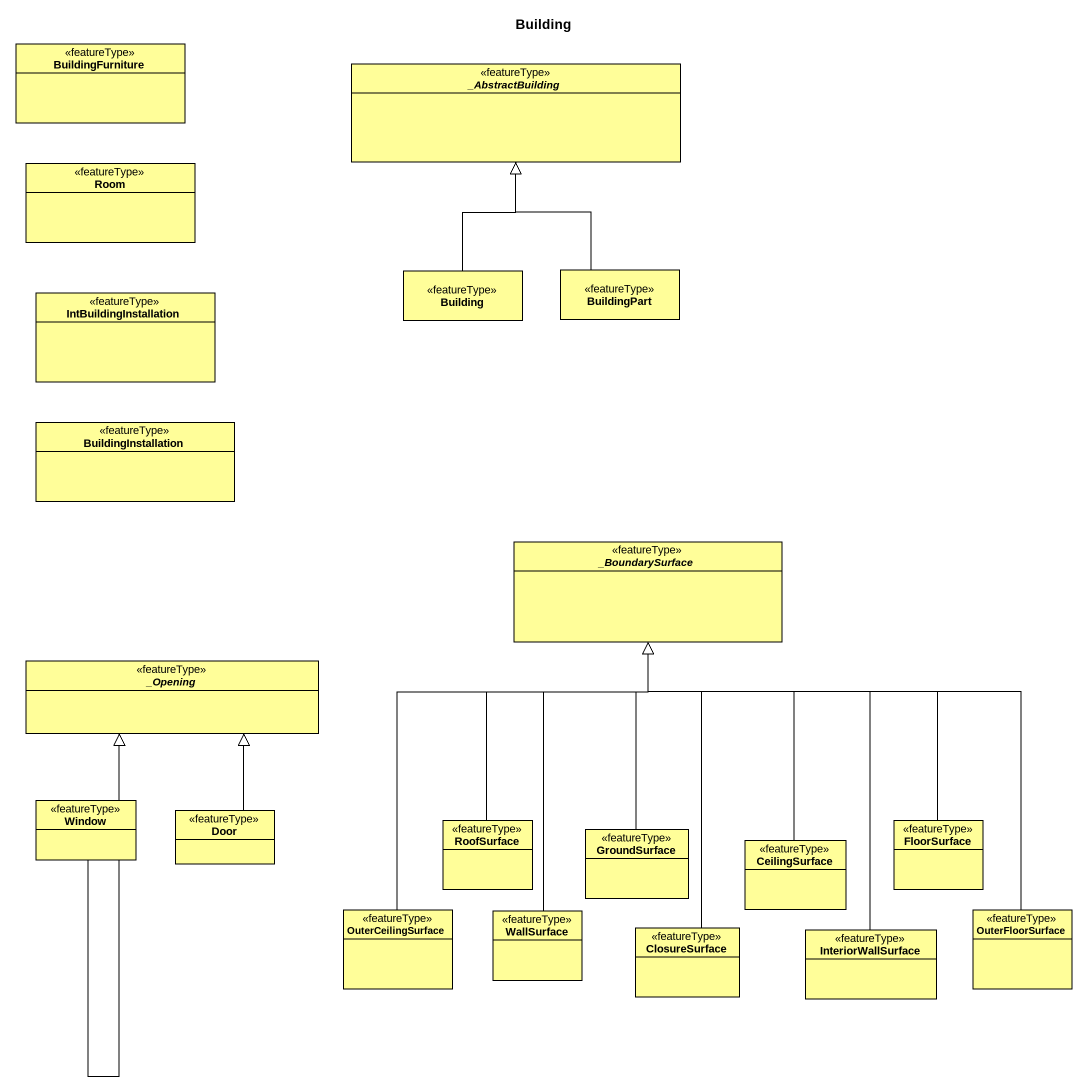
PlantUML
@startuml
title Building
hide circle
hide empty members
class BuildingFurniture <<featureType>> #FFFE99
abstract class "_AbstractBuilding" as AbstractBuilding <<featureType>> #FFFE99
class Room <<featureType>> #FFFE99
class Building <<featureType>> #FFFE99
class BuildingPart <<featureType>> #FFFE99
class IntBuildingInstallation <<featureType>> #FFFE99
class BuildingInstallation <<featureType>> #FFFE99
abstract class "_BoundarySurface" as BoundarySurface <<featureType>> #FFFE99
abstract class "_Opening" as Opening <<featureType>> #FFFE99
class Window <<featureType>> #FFFE99
class Door <<featureType>> #FFFE99
class RoofSurface <<featureType>> #FFFE99
class FloorSurface <<featureType>> #FFFE99
class GroundSurface <<featureType>> #FFFE99
class CeilingSurface <<featureType>> #FFFE99
class OuterCeilingSurface <<featureType>> #FFFE99
class WallSurface <<featureType>> #FFFE99
class OuterFloorSurface <<featureType>> #FFFE99
class ClosureSurface <<featureType>> #FFFE99
class InteriorWallSurface <<featureType>> #FFFE99
Building -up-|> AbstractBuilding
BuildingPart -up-|> AbstractBuilding
Window -up-|> Opening
Door -up-|> Opening
RoofSurface -up-|> BoundarySurface
FloorSurface -up-|> BoundarySurface
GroundSurface -up-|> BoundarySurface
CeilingSurface -up-|> BoundarySurface
OuterCeilingSurface -up-|> BoundarySurface
WallSurface -up-|> BoundarySurface
OuterFloorSurface -up-|> BoundarySurface
ClosureSurface -up-|> BoundarySurface
InteriorWallSurface -up-|> BoundarySurface
@enduml
